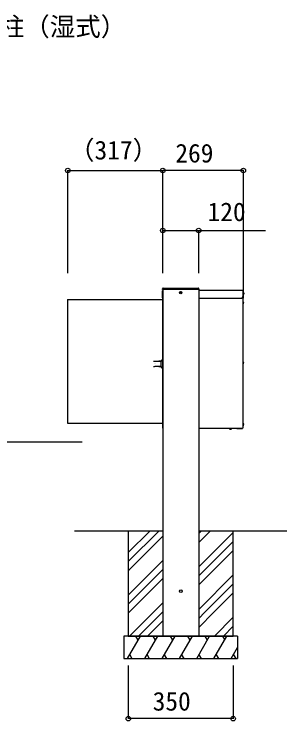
# Model space of a CAD drawing. Units: millimetres, scale not verified. Extents: x -4375 to 4375, y -6490 to 6464.
# Drawn here: x 32 to 942, y 149 to 2505 of the extents above; entities that cross this region are included whole.
import ezdxf
from ezdxf.enums import TextEntityAlignment as Align

# ---------------------------------------------------------------- set-up
doc = ezdxf.new("R2010")
doc.units = ezdxf.units.MM
doc.header["$LTSCALE"] = 30
for name, color, linetype in [('0-1_USER1', 3, 'Continuous'), ('0-2_YKK_13', 4, 'Continuous'), ('0-3_YKK_A1', 4, 'Continuous'), ('0-4_YKK_D', 6, 'Continuous'), ('0-6_YSS_K', 3, 'Continuous')]:
    doc.layers.add(name, color=color, linetype=linetype)
doc.styles.add('ＭＳ ゴシック', font='')
doc.styles.get('ＭＳ ゴシック').set_extended_font_data('MS Gothic')

msp = doc.modelspace()

# ---------------------------------------------------------------- linework, layer by layer
at = {"layer": '0-2_YKK_13'}
for p, q in [((527.15, 1586.92), (527.34, 1590.04)), ((528.15, 1586.92), (527.15, 1586.92)), ((647.15, 1586.92), (528.15, 1586.92)), ((529.34, 1591.92), (645.97, 1591.92)), ((648.15, 1586.92), (647.15, 1586.92)), ((647.96, 1590.04), (648.15, 1586.92)), ((587.24, 1575.69), (587.24, 1574.87)), ((588.06, 1574.87), (588.06, 1575.69)), ((589.7, 1577.33), (588.88, 1577.33)), ((588.88, 1576.51), (589.7, 1576.51))]:
    msp.add_line(p, q, dxfattribs=at)
msp.add_lwpolyline([(588.06, 1578.15), (588.06, 1578.97), (587.24, 1578.97), (587.24, 1578.15)], dxfattribs=at)
for radius in [3.75, 1.75]:
    msp.add_circle((587.65, 1576.92), radius, dxfattribs=at)
for centre, radius, start, end in [((529.34, 1589.92), 2, 90, 176.5), ((645.97, 1589.92), 2, 3.5, 90), ((586.42, 1578.15), 0.82, 270, 0), ((586.42, 1575.69), 0.82, 0, 90), ((588.88, 1578.15), 0.82, 180, 270), ((588.88, 1575.69), 0.82, 90, 180)]:
    msp.add_arc(centre, radius, start, end, dxfattribs=at)
at = {"layer": '0-3_YKK_A1'}
for p, q in [((526.55, 1564.12), (526.55, 1582.52)), ((527.35, 1564.12), (527.35, 1582.52)), ((527.65, 1124.82), (527.65, 1583.04)), ((647.65, 1586.92), (647.65, 781.92)), ((795.25, 1583.92), (647.65, 1583.92)), ((795.5, 1563.92), (795.5, 1582.52)), ((795.85, 1563.92), (795.85, 1582.52)), ((796.65, 1582.52), (795.85, 1582.52)), ((796.65, 1563.92), (796.65, 1582.52)), ((526.55, 1559.12), (526.55, 1564.12)), ((527.35, 1559.12), (526.55, 1559.12)), ((527.35, 1559.12), (527.35, 1564.12)), ((647.65, 1558.92), (790.5, 1558.92)), ((795.85, 1575.52), (795.5, 1575.52)), ((795.5, 1572.32), (795.85, 1572.32)), ((797.15, 1577.17), (796.65, 1577.17)), ((796.65, 1570.67), (797.15, 1570.67)), ((796.65, 1558.92), (796.65, 1563.92)), ((797.15, 1577.17), (797.15, 1570.92)), ((797.15, 1570.92), (797.15, 1570.67)), ((798.15, 1574.64), (798.15, 1573.2)), ((210.15, 1554.47), (527.65, 1554.47)), ((210.15, 1554.47), (210.15, 1142.22)), ((795.65, 1546.37), (795.15, 1546.37)), ((795.15, 1539.87), (795.65, 1539.87)), ((795.65, 1546.37), (795.65, 1545.87)), ((795.65, 1545.87), (795.65, 1539.87)), ((796.65, 1543.84), (796.65, 1542.74)), ((796.65, 1542.74), (796.65, 1542.4)), ((499.87, 1347.72), (497.25, 1347.72)), ((500.05, 1347.45), (500.12, 1347.33)), ((521.75, 1346.82), (501.11, 1346.82)), ((515.25, 1348.22), (515.05, 1348.02)), ((515.05, 1346.82), (515.05, 1348.02)), ((522.17, 1348.22), (515.25, 1348.22)), ((515.25, 1346.82), (515.25, 1348.22)), ((524.83, 1353.41), (521.75, 1347.42)), ((521.75, 1347.42), (521.75, 1331.02)), ((527.65, 1354.22), (526.17, 1354.22)), ((795.65, 1346.37), (795.15, 1346.37)), ((795.65, 1346.37), (795.65, 1339.87)), ((796.65, 1343.84), (796.65, 1342.4)), ((497.25, 1330.72), (499.87, 1330.72)), ((499.66, 1339.28), (499.66, 1339.16)), ((500.11, 1331.1), (500.05, 1330.99)), ((501.11, 1331.62), (521.75, 1331.62)), ((502.26, 1339.16), (502.26, 1339.28)), ((515.05, 1330.42), (515.05, 1331.62)), ((515.05, 1330.42), (515.25, 1330.22)), ((515.25, 1330.22), (515.25, 1331.62)), ((515.25, 1330.22), (522.17, 1330.22)), ((521.75, 1331.02), (524.83, 1325.03)), ((526.17, 1324.22), (527.65, 1324.22)), ((795.15, 1339.87), (795.65, 1339.87)), ((210.15, 1142.22), (527.65, 1142.22)), ((795.65, 1141.67), (795.15, 1141.67)), ((795.15, 1135.17), (795.65, 1135.17)), ((795.65, 1141.67), (795.65, 1135.17)), ((795.85, 1134.14), (795.85, 1132.7)), ((796.65, 1139.14), (796.65, 1137.7)), ((775.15, 1123.42), (647.65, 1123.42)), ((750.8, 1123.42), (750.8, 1122.92)), ((750.8, 1123.42), (750.8, 1122.92)), ((757.3, 1122.92), (750.8, 1122.92)), ((754.77, 1121.92), (753.33, 1121.92)), ((754.05, 1121.92), (753.33, 1121.92)), ((754.77, 1121.92), (754.05, 1121.92)), ((757.3, 1122.92), (757.3, 1123.42)), ((757.3, 1122.92), (757.3, 1123.42)), ((775.15, 1124.82), (775.15, 1123.42)), ((775.15, 1124.82), (793.75, 1124.82)), ((792.15, 1124.22), (775.15, 1124.22)), ((775.15, 1123.42), (779.35, 1123.42)), ((779.35, 1123.42), (792.95, 1123.42)), ((792.15, 1124.22), (792.95, 1124.22)), ((527.65, 781.92), (527.65, 431.92)), ((647.65, 781.92), (647.65, 431.92))]:
    msp.add_line(p, q, dxfattribs=at)
for points in [[(527.65, 1586.92), (527.65, 1583.42), (527.65, 781.92)], [(795.15, 1562.09), (795.15, 1124.82), (793.75, 1124.82)], [(796.65, 1558.92), (795.85, 1558.92), (795.85, 1563.92)]]:
    msp.add_lwpolyline(points, dxfattribs=at)
msp.add_circle((587.65, 581.92), 4.5, dxfattribs=at)
for centre, radius, start, end in [((527.95, 1582.52), 1.4, 102.37363, 180), ((527.95, 1582.52), 0.6, 120, 180), ((527.95, 1559.12), 1.4, 179.99999, 257.62637), ((527.95, 1559.12), 0.6, 179.99997, 240), ((790.5, 1563.92), 5, 270, 0), ((792.63, 1573.92), 5.57, 7.4217, 35.70212), ((792.63, 1573.92), 5.57, 324.29788, 352.5783), ((791.13, 1543.12), 5.57, 7.4217, 35.70212), ((791.13, 1543.12), 5.57, 324.29788, 352.5783), ((791.13, 1343.12), 5.57, 7.4217, 35.70212), ((791.13, 1343.12), 5.57, 324.29788, 352.5783), ((790.33, 1133.42), 5.57, 329.98907, 352.5783), ((790.33, 1133.42), 5.57, 7.4217, 18.31438), ((791.13, 1138.42), 5.57, 7.4217, 35.70212), ((791.13, 1138.42), 5.57, 324.29788, 352.5783), ((754.05, 1127.44), 5.57, 234.29788, 262.5783), ((754.05, 1127.44), 5.57, 277.4217, 305.70212), ((792.15, 1125.62), 1.4, 270, 325.1501), ((792.95, 1124.82), 0.6, 270, 0.00004), ((792.95, 1124.82), 1.4, 270, 0.00001)]:
    msp.add_arc(centre, radius, start, end, dxfattribs=at)
at = {"layer": '0-4_YKK_D'}
for p, q in [((210.65, 1641.42), (210.65, 1984.92)), ((210.65, 1983.92), (527.65, 1983.92)), ((527.65, 1641.42), (527.65, 1984.92)), ((527.65, 1641.42), (527.65, 1984.92)), ((796.65, 1983.92), (527.65, 1983.92)), ((796.65, 1583.52), (796.65, 1984.92)), ((527.65, 1641.42), (527.65, 1784.92)), ((647.65, 1641.42), (647.65, 1784.92)), ((412.65, 333.8), (412.65, 155.92)), ((762.65, 333.8), (762.65, 155.92)), ((762.65, 156.92), (412.65, 156.92))]:
    msp.add_line(p, q, dxfattribs=at)
for points in [[(527.65, 1783.92), (647.65, 1783.92), (870.72, 1783.92)], [(-863.51, 1219.63), (-611.84, 1079.58), (258.28, 1079.58)]]:
    msp.add_lwpolyline(points, dxfattribs=at)
for centre in [(210.65, 1983.92), (527.65, 1983.92), (527.65, 1983.92), (796.65, 1983.92), (527.65, 1783.92), (647.65, 1783.92), (412.65, 156.92), (762.65, 156.92)]:
    msp.add_circle(centre, 7.5, dxfattribs=at)
at = {"layer": '0-6_YSS_K'}
for p, q in [((527.65, 781.92), (233.35, 781.92)), ((412.65, 680.38), (514.19, 781.92)), ((412.65, 710.38), (484.19, 781.92)), ((941.95, 781.92), (647.65, 781.92)), ((647.65, 743.96), (685.61, 781.92)), ((647.65, 773.96), (655.61, 781.92)), ((647.65, 662.54), (762.65, 777.54)), ((415, 652.72), (527.65, 765.38)), ((667.84, 652.72), (762.65, 747.54)), ((697.84, 652.72), (762.65, 717.54)), ((496.42, 652.72), (527.65, 683.96)), ((412.65, 650.38), (415, 652.72)), ((412.65, 538.96), (526.42, 652.72)), ((412.65, 568.96), (496.42, 652.72)), ((526.42, 652.72), (527.65, 653.96)), ((647.65, 602.54), (697.84, 652.72)), ((647.65, 632.54), (667.84, 652.72)), ((647.65, 521.12), (762.65, 636.12)), ((415, 511.3), (527.65, 623.96)), ((667.84, 511.3), (762.65, 606.12)), ((697.84, 511.3), (762.65, 576.12)), ((496.42, 511.3), (527.65, 542.54)), ((412.65, 508.96), (415, 511.3)), ((417.03, 431.92), (496.42, 511.3)), ((447.03, 431.92), (526.42, 511.3)), ((526.42, 511.3), (527.65, 512.54)), ((647.65, 461.12), (697.84, 511.3)), ((647.65, 491.12), (667.84, 511.3)), ((477.03, 431.92), (527.65, 482.54)), ((699.88, 431.92), (762.65, 494.7)), ((729.88, 431.92), (762.65, 464.7)), ((777.65, 431.92), (397.65, 431.92)), ((397.65, 431.92), (397.65, 356.92)), ((410.15, 357.31), (453.23, 431.92)), ((445.73, 418.93), (438.23, 431.92)), ((467.66, 356.92), (510.96, 431.92)), ((503.46, 418.93), (495.96, 431.92)), ((525.4, 356.92), (568.7, 431.92)), ((561.2, 418.93), (553.7, 431.92)), ((583.13, 356.92), (626.43, 431.92)), ((618.93, 418.93), (611.43, 431.92)), ((640.87, 356.92), (684.17, 431.92)), ((676.67, 418.93), (669.17, 431.92)), ((698.6, 356.92), (741.9, 431.92)), ((726.9, 431.92), (734.4, 418.93)), ((759.88, 431.92), (762.65, 434.7)), ((777.65, 431.92), (777.65, 356.92)), ((756.34, 356.92), (777.65, 393.84)), ((397.65, 356.92), (777.65, 356.92)), ((417.42, 369.91), (424.92, 356.92)), ((475.16, 369.91), (482.66, 356.92)), ((532.9, 369.91), (540.4, 356.92)), ((590.63, 369.91), (598.13, 356.92)), ((648.37, 369.91), (655.86, 356.92)), ((706.1, 369.91), (713.6, 356.92)), ((763.84, 369.91), (771.33, 356.92))]:
    msp.add_line(p, q, dxfattribs=at)
msp.add_lwpolyline([(527.65, 781.92), (412.65, 781.92), (412.65, 431.92), (762.65, 431.92), (762.65, 781.92), (647.65, 781.92)], dxfattribs=at)

# ---------------------------------------------------------------- texts
at = {"layer": '0-1_USER1', "style": 'ＭＳ ゴシック'}
msp.add_text('●【湿式柱納まり】 宅配ボックス1型＋H08端柱（湿式）', height=62.32, dxfattribs=at).set_placement((-1761.59, 2413.72), align=Align.BOTTOM_LEFT)
at = {"layer": '0-4_YKK_D', "style": 'ＭＳ ゴシック'}
for s, p in [('（317）', (214.85, 2002.06)), ('269', (569.67, 1991.92)), ('120', (677.11, 1796.42)), ('350', (493.96, 164.92))]:
    msp.add_text(s, height=62.32, dxfattribs=at).set_placement(p, align=Align.BOTTOM_LEFT)

doc.saveas('drawing.dxf')
